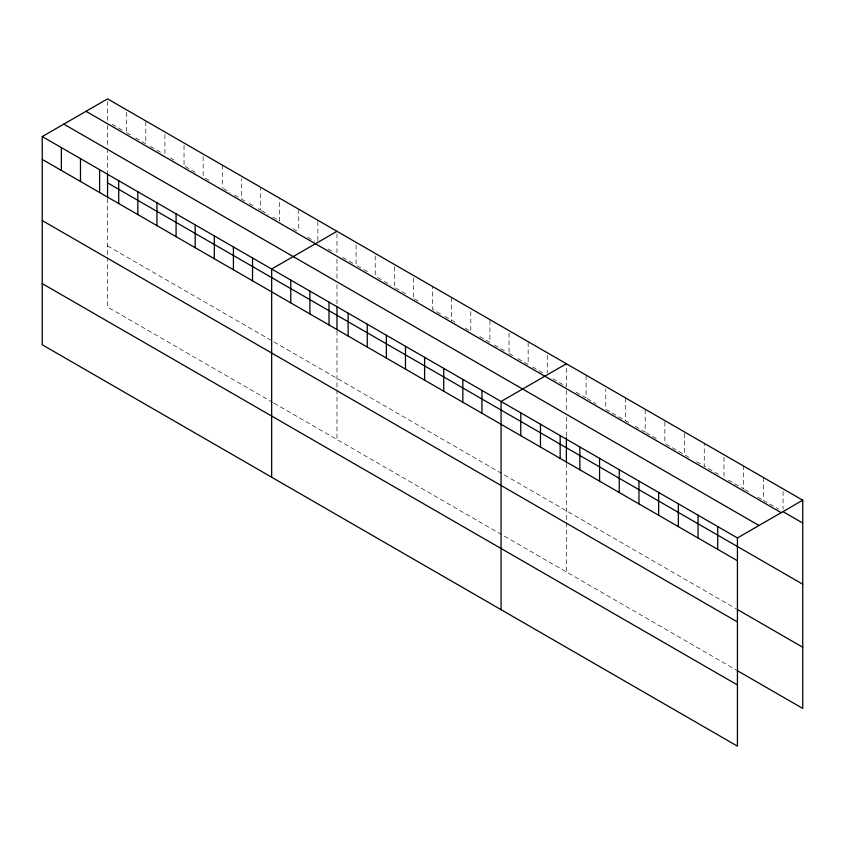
<?xml version="1.0" encoding="UTF-8"?>
<svg xmlns="http://www.w3.org/2000/svg" width="845" height="845" viewBox="0 0 845 845"><rect width="100%" height="100%" fill="white"/><g stroke="black" fill="none" stroke-linecap="round" stroke-linejoin="round"><path stroke-width="0.63" stroke-dasharray="4.22 3.17" d="M107.569 125.504L107.569 147.178M112.068 124.278L123.307 130.774M126.687 132.718L131.186 135.316M135.686 137.915L145.805 143.756L145.805 120.941M150.304 146.354L160.423 152.195M170.542 158.047L175.042 160.635M185.161 166.486L195.279 172.327M205.409 178.168L209.898 180.767M223.397 188.562L230.146 192.449M234.646 195.047L239.146 197.645M244.765 200.899L241.385 198.945L241.385 178.665M249.264 203.487L253.764 206.085M258.253 208.683L260.503 209.982L260.503 187.157M261.633 210.637L268.383 214.524M272.882 217.123L279.621 221.02L279.621 198.195M293.12 228.815L297.62 231.414M307.738 237.255L314.488 241.152M327.976 248.937L332.476 251.535M342.605 257.376L348.224 260.63M349.344 261.274L352.724 263.217M357.224 265.816L367.343 271.667M377.462 277.509L383.081 280.751M384.211 281.406L390.96 285.293M395.449 287.891L405.579 293.733M414.568 298.929L420.197 302.183M440.435 313.865L432.566 309.323L432.566 286.497M444.935 316.463L455.054 322.304M465.172 328.145L470.802 331.398L470.802 308.573M479.802 336.585L489.92 342.436L489.92 319.611M494.42 345.024L505.659 351.52M509.039 353.474L513.538 356.062M518.027 358.66L528.157 364.512L528.157 341.686M532.656 367.1L542.775 372.951M552.894 378.792L566.393 386.577L566.393 363.762M576.237 392.27L586.081 397.953L586.081 375.127M587.18 398.587L595.936 403.635M628.764 422.595L605.78 409.329L605.78 389.038M635.324 426.387L645.179 432.07L645.179 409.244M646.267 432.703L658.308 439.653M665.966 444.069L683.478 454.177M688.95 457.335L684.566 454.811L684.566 431.996M696.607 461.761L703.167 465.553M718.493 474.394L704.265 466.186L704.265 443.361M728.337 480.087L743.663 488.928L743.663 466.113M744.751 489.561L749.135 492.086M757.88 497.145L762.264 499.67M763.352 500.303L778.678 509.144M107.569 245.895L272.882 341.327M274.002 341.982L735.995 608.717M272.882 402.505L107.569 307.062L107.569 257.366M274.002 403.16L735.995 669.884M783.051 491.389L783.051 509.134M763.352 477.478L763.352 499.036M723.964 457.272L723.964 477.552M664.867 421.887L664.867 443.445M625.48 397.879L625.48 420.694M566.393 390.401L566.393 412.075M566.393 417.166L566.393 436.284M566.393 463.514L566.393 571.959M547.275 355.259L547.275 373.004M509.039 333.183L509.039 352.207M451.684 297.535L451.684 320.361M413.448 277.994L413.448 298.285M394.33 266.957L394.33 287.247M375.212 255.919L375.212 276.209M356.094 244.881L356.094 265.172M336.975 233.843L336.975 254.134M336.975 259.235L336.975 279.621M336.975 284.723L336.975 305.108M336.975 331.071L336.975 388.531M336.975 389.809L336.975 439.516M317.857 221.538L317.857 240.561M298.739 209.233L298.739 230.791M222.277 165.092L222.277 187.907M203.159 156.589L203.159 176.869M184.041 145.551L184.041 165.831M164.923 134.513L164.923 154.793M126.687 112.438L126.687 131.45M107.569 101.4L107.569 121.68M107.569 148.445L107.569 172.665M107.569 198.617L107.569 256.088"/><path stroke-width="1.27" d="M42.25 136.573L737.431 537.938L737.431 746.135L42.25 344.781L42.25 136.573L107.569 98.865L802.75 500.219L802.75 708.427L737.093 670.518M336.975 231.308L271.657 269.027L271.657 477.224M566.393 363.762L501.074 401.47L501.074 609.678M737.431 537.938L802.75 500.219M783.051 511.669L802.75 523.044M86.01 111.308L781.192 512.672M63.808 124.13L758.99 525.484M107.569 182.858L802.75 584.222M42.25 159.399L737.431 560.753M737.093 609.34L802.75 647.249M42.25 220.566L737.431 621.931M42.25 283.603L737.431 684.957M717.732 526.562L717.732 549.387M698.044 515.186L698.044 538.011M678.345 503.821L678.345 526.636M658.646 492.445L658.646 515.27M638.947 481.069L638.947 503.895M619.248 469.704L619.248 492.519M599.559 458.328L599.559 481.154M579.86 446.963L579.86 469.778M566.393 437.562L566.393 462.204M560.161 435.587L560.161 458.412M540.462 424.211L540.462 447.037M520.763 412.846L520.763 435.661M481.956 390.432L481.956 413.258M462.838 379.394L462.838 402.22M443.72 368.357L443.72 391.182M424.602 357.319L424.602 380.144M405.484 346.281L405.484 369.107M386.366 335.243L386.366 358.069M367.248 324.205L367.248 347.031M348.129 313.168L348.129 335.993M336.975 306.386L336.975 329.751M329.011 302.13L329.011 324.955M309.893 291.092L309.893 313.917M290.775 280.065L290.775 302.88M252.539 257.989L252.539 280.804M233.421 246.951L233.421 269.766M214.303 235.913L214.303 258.728M195.195 224.876L195.195 247.691M176.077 213.838L176.077 236.653M156.959 202.8L156.959 225.615M137.841 191.762L137.841 214.577M118.722 180.724L118.722 203.539M107.569 173.943L107.569 197.308M99.604 169.687L99.604 192.502M80.486 158.649L80.486 181.474M61.368 147.611L61.368 170.436"/></g></svg>
